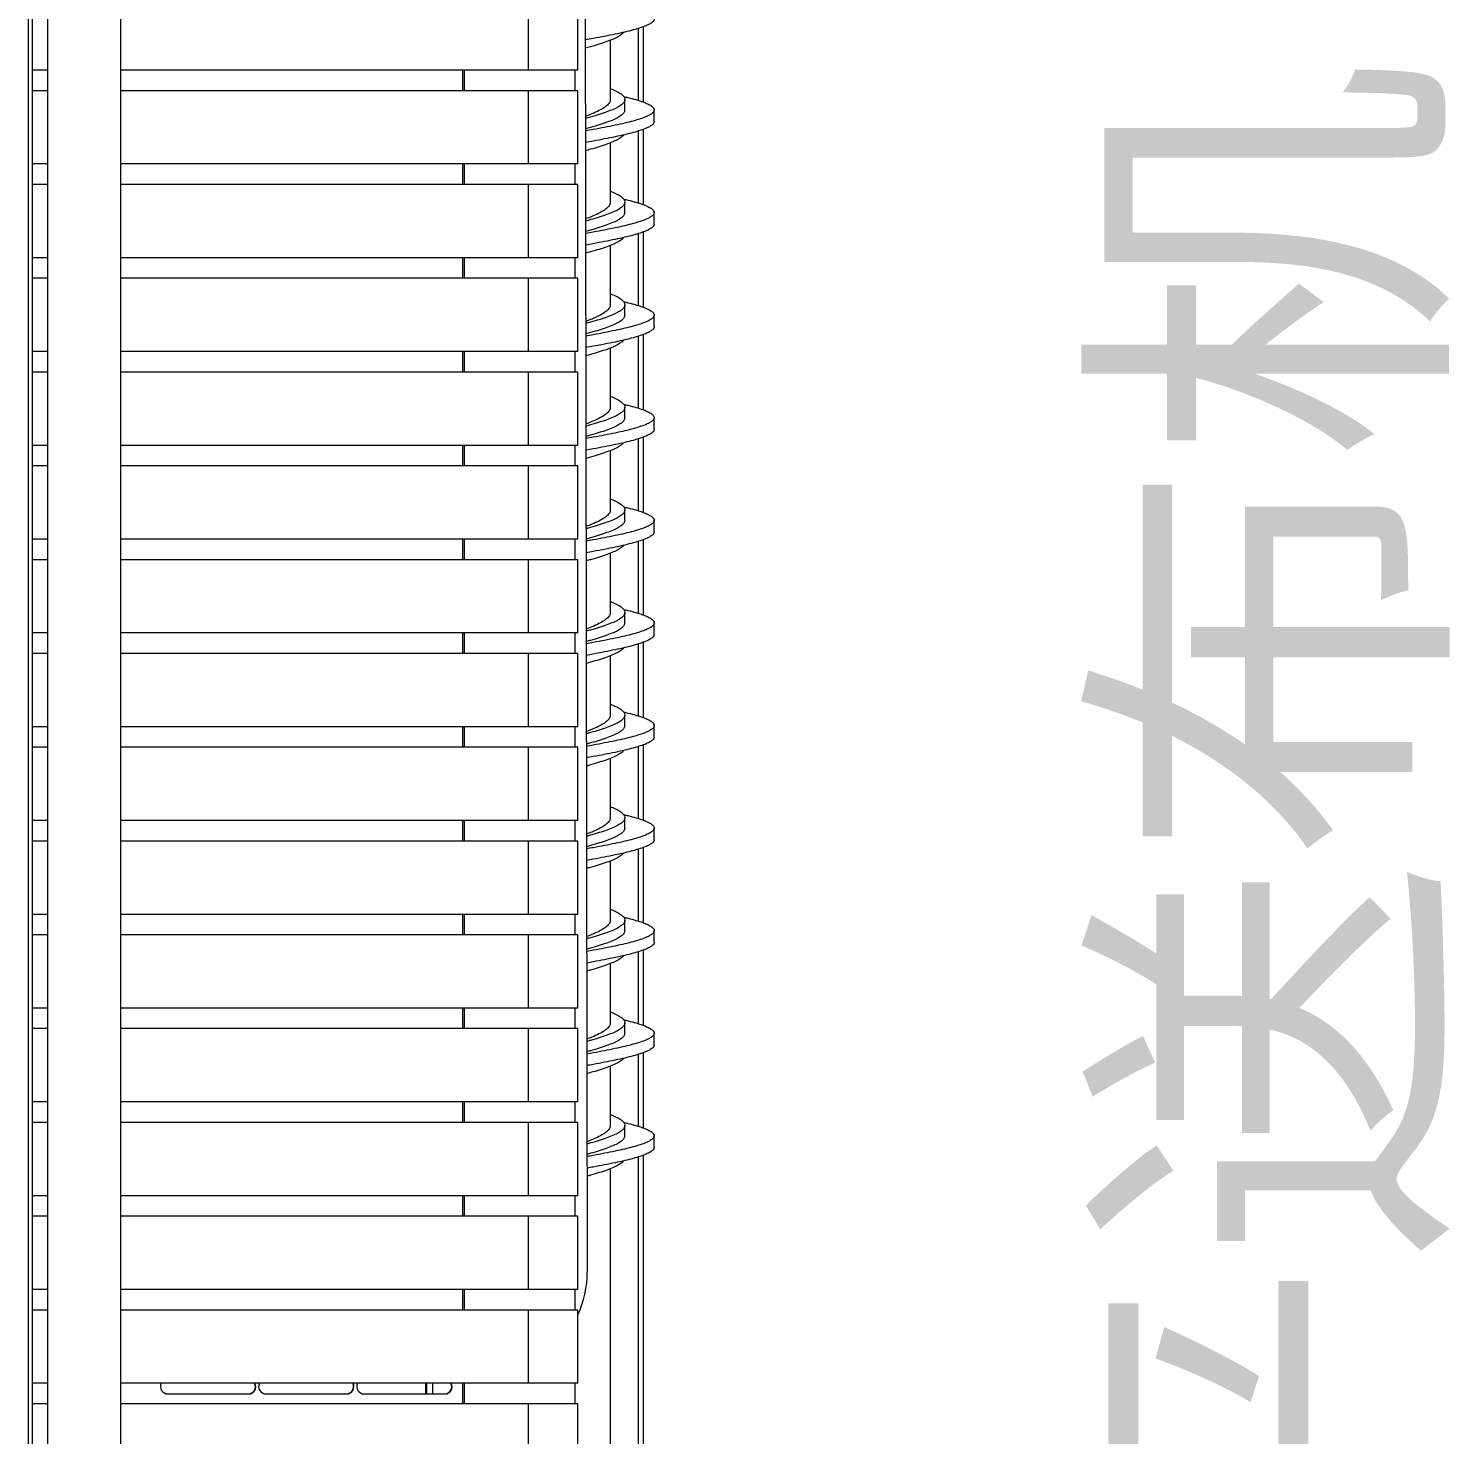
# Model space of a CAD drawing. Header units: millimetres. Extents: x 8553 to 58453, y 11523 to 43612.
# Drawn here: x 49484 to 50260, y 20939 to 21706 of the extents above; entities that cross this region are included whole.
import ezdxf

# ---------------------------------------------------------------- set-up
doc = ezdxf.new("R2010")
doc.units = ezdxf.units.MM
doc.styles.get("Standard").update_dxf_attribs({"font": 'arial.ttf', "height": 150})

msp = doc.modelspace()

# ---------------------------------------------------------------- linework, layer by layer
at = {"linetype": 'Continuous', "lineweight": 15}
for p, q in [((49483.751, 19578.926), (49483.751, 22331.96)), ((49485.751, 22331.843), (49485.751, 19579.043)), ((49786.649, 22285.234), (49788.788, 21027.536)), ((49534.187, 19643.123), (49534.187, 22272.723)), ((49494.187, 22110.643), (49494.187, 19800.243)), ((49756.536, 21723.677), (49756.536, 21683.677)), ((49783.641, 21683.677), (49783.641, 21723.677)), ((49816.549, 21706.442), (49816.549, 21667.194)), ((49819.349, 21707.397), (49819.349, 21666.26)), ((49801.351, 21667.221), (49801.351, 21700.014)), ((49494.187, 21683.677), (49485.751, 21683.677)), ((49756.536, 21683.677), (49534.187, 21683.677)), ((49720.574, 21683.677), (49720.574, 21672.477)), ((49721.83, 21672.477), (49721.83, 21683.677)), ((49783.641, 21683.677), (49756.536, 21683.677)), ((49782.151, 21672.477), (49782.151, 21683.677)), ((49494.187, 21672.477), (49485.751, 21672.477)), ((49756.536, 21672.477), (49534.187, 21672.477)), ((49756.536, 21672.477), (49756.536, 21632.477)), ((49783.641, 21672.477), (49756.536, 21672.477)), ((49783.641, 21632.477), (49783.641, 21672.477)), ((49809.29, 21661.975), (49809.29, 21667.621)), ((49825.29, 21655.667), (49825.29, 21661.975)), ((49816.549, 21650.442), (49816.549, 21611.194)), ((49819.349, 21651.397), (49819.349, 21610.26)), ((49801.351, 21611.221), (49801.351, 21644.014)), ((49494.187, 21632.477), (49485.751, 21632.477)), ((49756.536, 21632.477), (49534.187, 21632.477)), ((49720.574, 21632.477), (49720.574, 21621.277)), ((49721.83, 21621.277), (49721.83, 21632.477)), ((49783.641, 21632.477), (49756.536, 21632.477)), ((49782.151, 21621.277), (49782.151, 21632.477)), ((49494.187, 21621.277), (49485.751, 21621.277)), ((49756.536, 21621.277), (49534.187, 21621.277)), ((49756.536, 21621.277), (49756.536, 21581.277)), ((49783.641, 21621.277), (49756.536, 21621.277)), ((49783.641, 21581.277), (49783.641, 21621.277)), ((49809.29, 21605.975), (49809.29, 21611.621)), ((49825.29, 21599.667), (49825.29, 21605.975)), ((49816.549, 21594.442), (49816.549, 21555.194)), ((49819.349, 21595.397), (49819.349, 21554.26)), ((49801.351, 21555.221), (49801.351, 21588.014)), ((49494.187, 21581.277), (49485.751, 21581.277)), ((49756.536, 21581.277), (49534.187, 21581.277)), ((49720.574, 21581.277), (49720.574, 21570.077)), ((49721.83, 21570.077), (49721.83, 21581.277)), ((49783.641, 21581.277), (49756.536, 21581.277)), ((49782.151, 21570.077), (49782.151, 21581.277)), ((49494.187, 21570.077), (49485.751, 21570.077)), ((49756.536, 21570.077), (49534.187, 21570.077)), ((49756.536, 21570.077), (49756.536, 21530.077)), ((49783.641, 21570.077), (49756.536, 21570.077)), ((49783.641, 21530.077), (49783.641, 21570.077)), ((49809.29, 21549.975), (49809.29, 21555.621)), ((49825.29, 21543.667), (49825.29, 21549.975)), ((49801.351, 21499.221), (49801.351, 21532.014)), ((49816.549, 21538.442), (49816.549, 21499.194)), ((49819.349, 21539.397), (49819.349, 21498.26)), ((49494.187, 21530.077), (49485.751, 21530.077)), ((49756.536, 21530.077), (49534.187, 21530.077)), ((49720.574, 21530.077), (49720.574, 21518.877)), ((49721.83, 21518.877), (49721.83, 21530.077)), ((49783.641, 21530.077), (49756.536, 21530.077)), ((49782.151, 21518.877), (49782.151, 21530.077)), ((49494.187, 21518.877), (49485.751, 21518.877)), ((49756.536, 21518.877), (49534.187, 21518.877)), ((49756.536, 21518.877), (49756.536, 21478.877)), ((49783.641, 21518.877), (49756.536, 21518.877)), ((49783.641, 21478.877), (49783.641, 21518.877)), ((49809.29, 21493.975), (49809.29, 21499.621)), ((49825.29, 21487.667), (49825.29, 21493.975)), ((49494.187, 21478.877), (49485.751, 21478.877)), ((49756.536, 21478.877), (49534.187, 21478.877)), ((49720.574, 21478.877), (49720.574, 21467.677)), ((49721.83, 21467.677), (49721.83, 21478.877)), ((49783.641, 21478.877), (49756.536, 21478.877)), ((49782.151, 21467.677), (49782.151, 21478.877)), ((49816.549, 21482.442), (49816.549, 21443.194)), ((49819.349, 21483.397), (49819.349, 21442.26)), ((49801.351, 21443.221), (49801.351, 21476.014)), ((49494.187, 21467.677), (49485.751, 21467.677)), ((49756.536, 21467.677), (49534.187, 21467.677)), ((49756.536, 21467.677), (49756.536, 21427.677)), ((49783.641, 21467.677), (49756.536, 21467.677)), ((49783.641, 21427.677), (49783.641, 21467.677)), ((49809.29, 21437.975), (49809.29, 21443.621)), ((49825.29, 21431.667), (49825.29, 21437.975)), ((49494.187, 21427.677), (49485.751, 21427.677)), ((49756.536, 21427.677), (49534.187, 21427.677)), ((49720.574, 21427.677), (49720.574, 21416.477)), ((49721.83, 21416.477), (49721.83, 21427.677)), ((49783.641, 21427.677), (49756.536, 21427.677)), ((49782.151, 21416.477), (49782.151, 21427.677)), ((49816.549, 21426.442), (49816.549, 21387.194)), ((49819.349, 21427.397), (49819.349, 21386.26)), ((49494.187, 21416.477), (49485.751, 21416.477)), ((49756.536, 21416.477), (49534.187, 21416.477)), ((49756.536, 21416.477), (49756.536, 21376.477)), ((49783.641, 21416.477), (49756.536, 21416.477)), ((49783.641, 21376.477), (49783.641, 21416.477)), ((49801.351, 21387.221), (49801.351, 21420.014)), ((49809.29, 21381.975), (49809.29, 21387.621)), ((49825.29, 21375.667), (49825.29, 21381.975)), ((49494.187, 21376.477), (49485.751, 21376.477)), ((49756.536, 21376.477), (49534.187, 21376.477)), ((49720.574, 21376.477), (49720.574, 21365.277)), ((49721.83, 21365.277), (49721.83, 21376.477)), ((49783.641, 21376.477), (49756.536, 21376.477)), ((49782.151, 21365.277), (49782.151, 21376.477)), ((49816.549, 21370.442), (49816.549, 21331.194)), ((49819.349, 21371.397), (49819.349, 21330.26)), ((49494.187, 21365.277), (49485.751, 21365.277)), ((49756.536, 21365.277), (49534.187, 21365.277)), ((49756.536, 21365.277), (49756.536, 21325.277)), ((49783.641, 21365.277), (49756.536, 21365.277)), ((49783.641, 21325.277), (49783.641, 21365.277)), ((49801.351, 21331.221), (49801.351, 21364.014)), ((49809.29, 21325.975), (49809.29, 21331.621)), ((49494.187, 21325.277), (49485.751, 21325.277)), ((49756.536, 21325.277), (49534.187, 21325.277)), ((49720.574, 21325.277), (49720.574, 21314.077)), ((49721.83, 21314.077), (49721.83, 21325.277)), ((49783.641, 21325.277), (49756.536, 21325.277)), ((49782.151, 21314.077), (49782.151, 21325.277)), ((49825.29, 21319.667), (49825.29, 21325.975)), ((49819.349, 21315.397), (49819.349, 21274.26)), ((49494.187, 21314.077), (49485.751, 21314.077)), ((49756.536, 21314.077), (49534.187, 21314.077)), ((49756.536, 21314.077), (49756.536, 21274.077)), ((49783.641, 21314.077), (49756.536, 21314.077)), ((49783.641, 21274.077), (49783.641, 21314.077)), ((49801.351, 21275.221), (49801.351, 21308.014)), ((49816.549, 21314.442), (49816.549, 21275.194)), ((49494.187, 21274.077), (49485.751, 21274.077)), ((49756.536, 21274.077), (49534.187, 21274.077)), ((49720.574, 21274.077), (49720.574, 21262.877)), ((49721.83, 21262.877), (49721.83, 21274.077)), ((49783.641, 21274.077), (49756.536, 21274.077)), ((49782.151, 21262.877), (49782.151, 21274.077)), ((49809.29, 21269.975), (49809.29, 21275.621)), ((49825.29, 21263.667), (49825.29, 21269.975)), ((49494.187, 21262.877), (49485.751, 21262.877)), ((49756.536, 21262.877), (49534.187, 21262.877)), ((49756.536, 21262.877), (49756.536, 21222.877)), ((49783.641, 21262.877), (49756.536, 21262.877)), ((49783.641, 21222.877), (49783.641, 21262.877)), ((49816.549, 21258.442), (49816.549, 21219.194)), ((49819.349, 21259.397), (49819.349, 21218.26)), ((49801.351, 21219.221), (49801.351, 21252.014)), ((49494.187, 21222.877), (49485.751, 21222.877)), ((49756.536, 21222.877), (49534.187, 21222.877)), ((49720.574, 21222.877), (49720.574, 21211.677)), ((49721.83, 21211.677), (49721.83, 21222.877)), ((49783.641, 21222.877), (49756.536, 21222.877)), ((49782.151, 21211.677), (49782.151, 21222.877)), ((49809.29, 21213.975), (49809.29, 21219.621)), ((49825.29, 21207.667), (49825.29, 21213.975)), ((49494.187, 21211.677), (49485.751, 21211.677)), ((49756.536, 21211.677), (49534.187, 21211.677)), ((49756.536, 21211.677), (49756.536, 21171.677)), ((49783.641, 21211.677), (49756.536, 21211.677)), ((49783.641, 21171.677), (49783.641, 21211.677)), ((49816.549, 21202.442), (49816.549, 21163.194)), ((49819.349, 21203.397), (49819.349, 21162.26)), ((49801.351, 21163.221), (49801.351, 21196.014)), ((49494.187, 21171.677), (49485.751, 21171.677)), ((49756.536, 21171.677), (49534.187, 21171.677)), ((49720.574, 21171.677), (49720.574, 21160.477)), ((49721.83, 21160.477), (49721.83, 21171.677)), ((49783.641, 21171.677), (49756.536, 21171.677)), ((49782.151, 21160.477), (49782.151, 21171.677)), ((49494.187, 21160.477), (49485.751, 21160.477)), ((49756.536, 21160.477), (49534.187, 21160.477)), ((49756.536, 21160.477), (49756.536, 21120.477)), ((49783.641, 21160.477), (49756.536, 21160.477)), ((49783.641, 21120.477), (49783.641, 21160.477)), ((49809.29, 21157.975), (49809.29, 21163.621)), ((49825.29, 21151.667), (49825.29, 21157.975)), ((49816.549, 21146.442), (49816.549, 21107.194)), ((49819.349, 21147.397), (49819.349, 21106.26)), ((49801.351, 21107.221), (49801.351, 21140.014)), ((49494.187, 21120.477), (49485.751, 21120.477)), ((49756.536, 21120.477), (49534.187, 21120.477)), ((49720.574, 21120.477), (49720.574, 21109.277)), ((49721.83, 21109.277), (49721.83, 21120.477)), ((49783.641, 21120.477), (49756.536, 21120.477)), ((49782.151, 21109.277), (49782.151, 21120.477)), ((49494.187, 21109.277), (49485.751, 21109.277)), ((49756.536, 21109.277), (49534.187, 21109.277)), ((49756.536, 21109.277), (49756.536, 21069.277)), ((49783.641, 21109.277), (49756.536, 21109.277)), ((49783.641, 21069.277), (49783.641, 21109.277)), ((49809.29, 21101.975), (49809.29, 21107.621)), ((49825.29, 21095.667), (49825.29, 21101.975)), ((49816.549, 21090.442), (49816.549, 20795.949)), ((49819.349, 21091.397), (49819.349, 20795)), ((49801.351, 20802.387), (49801.351, 21084.014)), ((49494.187, 21069.277), (49485.751, 21069.277)), ((49756.536, 21069.277), (49534.187, 21069.277)), ((49720.574, 21069.277), (49720.574, 21058.077)), ((49721.83, 21058.077), (49721.83, 21069.277)), ((49783.641, 21069.277), (49756.536, 21069.277)), ((49782.151, 21058.077), (49782.151, 21069.277)), ((49494.187, 21058.077), (49485.751, 21058.077)), ((49756.536, 21058.077), (49534.187, 21058.077)), ((49756.536, 21058.077), (49756.536, 21018.077)), ((49783.641, 21058.077), (49756.536, 21058.077)), ((49783.641, 21018.077), (49783.641, 21058.077)), ((49494.187, 21018.077), (49485.751, 21018.077)), ((49756.536, 21018.077), (49534.187, 21018.077)), ((49720.574, 21018.077), (49720.574, 21006.877)), ((49721.83, 21006.877), (49721.83, 21018.077)), ((49783.641, 21018.077), (49756.536, 21018.077)), ((49782.151, 21006.877), (49782.151, 21018.077)), ((49494.187, 21006.877), (49485.751, 21006.877)), ((49756.536, 21006.877), (49534.187, 21006.877)), ((49756.536, 21006.877), (49756.536, 20966.877)), ((49783.641, 21006.877), (49756.536, 21006.877)), ((49783.641, 20966.877), (49783.641, 21006.877)), ((49494.187, 20966.877), (49485.751, 20966.877)), ((49756.536, 20966.877), (49534.187, 20966.877)), ((49700.551, 20966.877), (49700.551, 20961.073)), ((49700.951, 20966.877), (49700.951, 20961.073)), ((49704.237, 20966.877), (49704.237, 20961.073)), ((49720.574, 20966.877), (49720.574, 20955.677)), ((49721.83, 20955.677), (49721.83, 20966.877)), ((49783.641, 20966.877), (49756.536, 20966.877)), ((49782.151, 20955.677), (49782.151, 20966.877)), ((49559.774, 20961.073), (49603.894, 20961.073)), ((49613.348, 20961.073), (49657.467, 20961.073)), ((49666.921, 20961.073), (49711.041, 20961.073)), ((49494.187, 20955.677), (49485.751, 20955.677)), ((49756.536, 20955.677), (49534.187, 20955.677)), ((49756.536, 20955.677), (49756.536, 20915.677)), ((49783.641, 20955.677), (49756.536, 20955.677)), ((49783.641, 20915.677), (49783.641, 20955.677))]:
    msp.add_line(p, q, dxfattribs=at)
for centre, radius, start, end in [((49734.186, 21027.434), 54.602, 334.923031, 0.106761), ((49559.828, 20965.072), 4, 153.179428, 269.236247), ((49603.632, 20965.072), 4, 270.763753, 26.820572), ((49603.84, 20965.072), 4, 270.763753, 26.820572), ((49613.401, 20965.072), 4, 153.179428, 269.236247), ((49657.206, 20965.072), 4, 270.763753, 26.820572), ((49657.414, 20965.072), 4, 270.763753, 26.820572), ((49666.975, 20965.072), 4, 153.179428, 269.236247), ((49710.779, 20965.072), 4, 270.763753, 26.820572), ((49710.987, 20965.072), 4, 270.763753, 26.820572)]:
    msp.add_arc(centre, radius, start, end, dxfattribs=at)
for points, knots in [([(49825.223, 21711.668), (49825.244, 21711.595), (49825.379, 21711.134), (49824.763, 21710.281), (49823.335, 21709.116), (49820.972, 21707.95), (49817.816, 21706.781), (49813.893, 21705.617), (49809.277, 21704.449), (49804.049, 21703.281), (49798.286, 21702.117), (49792.788, 21701.072), (49789.126, 21700.419), (49787.644, 21700.155)], [0, 0, 0, 0, 0.0189615, 0.120356, 0.2216698, 0.3229837, 0.4243782, 0.5256699, 0.6270278, 0.7283856, 0.8296774, 0.9310719, 1, 1, 1, 1]), ([(49808.521, 21704.303), (49808.318, 21704.025), (49807.773, 21703.281), (49805.929, 21702.071), (49803.136, 21700.67), (49799.576, 21699.269), (49795.364, 21697.87), (49791.351, 21696.674), (49788.633, 21695.943), (49787.652, 21695.679)], [0, 0, 0, 0, 0.09659806, 0.25889713, 0.4212789, 0.58366068, 0.74595975, 0.90825882, 1, 1, 1, 1]), ([(49801.351, 21673.644), (49801.509, 21673.586), (49802.94, 21673.061), (49804.991, 21672.069), (49807.356, 21670.67), (49808.818, 21669.271), (49809.425, 21667.87), (49809.138, 21666.469), (49807.972, 21665.07), (49805.953, 21663.671), (49803.13, 21662.27), (49799.578, 21660.869), (49795.363, 21659.47), (49791.371, 21658.28), (49788.676, 21657.555), (49787.717, 21657.297)], [0, 0, 0, 0, 0.0106656, 0.0963279, 0.1819466, 0.2675653, 0.3532276, 0.4388899, 0.5245086, 0.6101272, 0.6957896, 0.7814519, 0.8670705, 0.9526892, 1, 1, 1, 1]), ([(49801.217, 21667.619), (49801.246, 21667.353), (49801.34, 21666.503), (49800.347, 21665.07), (49798.328, 21663.32), (49795.271, 21661.571), (49791.722, 21659.944), (49788.942, 21658.9), (49787.715, 21658.44)], [0, 0, 0, 0, 0.0871049, 0.2777164, 0.4683278, 0.6589406, 0.8495559, 1, 1, 1, 1]), ([(49808.649, 21669.296), (49809.432, 21669.117), (49811.909, 21668.548), (49815.411, 21667.592), (49819.084, 21666.423), (49821.942, 21665.258), (49823.977, 21664.091), (49825.143, 21662.923), (49825.423, 21661.759), (49824.813, 21660.59), (49823.322, 21659.424), (49820.976, 21658.259), (49817.815, 21657.089), (49813.893, 21655.925), (49809.277, 21654.758), (49804.049, 21653.59), (49798.285, 21652.426), (49792.815, 21651.386), (49789.182, 21650.738), (49787.729, 21650.479)], [0, 0, 0, 0, 0.0286457, 0.0906284, 0.1526606, 0.2146298, 0.2766395, 0.3386492, 0.4006185, 0.4626506, 0.5246333, 0.5866161, 0.6486482, 0.7106175, 0.7726272, 0.8346369, 0.8966061, 0.9586382, 1, 1, 1, 1]), ([(49809.226, 21661.978), (49809.195, 21661.593), (49809.125, 21660.741), (49807.956, 21659.424), (49805.957, 21658.025), (49803.128, 21656.624), (49799.578, 21655.223), (49795.363, 21653.824), (49791.374, 21652.635), (49788.683, 21651.911), (49787.727, 21651.654)], [0, 0, 0, 0, 0.111835, 0.2473969, 0.3829588, 0.5185898, 0.6542208, 0.7897827, 0.9253446, 1, 1, 1, 1]), ([(49825.223, 21655.668), (49825.244, 21655.595), (49825.379, 21655.134), (49824.763, 21654.281), (49823.335, 21653.116), (49820.972, 21651.95), (49817.816, 21650.781), (49813.893, 21649.617), (49809.277, 21648.449), (49804.049, 21647.281), (49798.285, 21646.117), (49792.819, 21645.078), (49789.189, 21644.431), (49787.739, 21644.172)], [0, 0, 0, 0, 0.0189898, 0.1205354, 0.2220002, 0.3234649, 0.4250105, 0.5264533, 0.6279621, 0.729471, 0.8309137, 0.9324593, 1, 1, 1, 1]), ([(49808.521, 21648.303), (49808.318, 21648.025), (49807.773, 21647.281), (49805.929, 21646.071), (49803.136, 21644.67), (49799.576, 21643.269), (49795.364, 21641.87), (49791.381, 21640.683), (49788.696, 21639.961), (49787.747, 21639.705)], [0, 0, 0, 0, 0.0968889, 0.2596768, 0.4225475, 0.5854183, 0.7482061, 0.9109939, 1, 1, 1, 1]), ([(49801.351, 21617.644), (49801.509, 21617.586), (49802.94, 21617.061), (49804.991, 21616.069), (49807.356, 21614.67), (49808.818, 21613.271), (49809.425, 21611.87), (49809.138, 21610.469), (49807.972, 21609.07), (49805.953, 21607.671), (49803.13, 21606.27), (49799.578, 21604.869), (49795.363, 21603.47), (49791.401, 21602.289), (49788.739, 21601.572), (49787.812, 21601.323)], [0, 0, 0, 0, 0.0106825, 0.0964807, 0.1822352, 0.2679897, 0.3537879, 0.4395861, 0.5253406, 0.6110951, 0.6968933, 0.7826915, 0.868446, 0.9542005, 1, 1, 1, 1]), ([(49801.217, 21611.619), (49801.246, 21611.353), (49801.34, 21610.503), (49800.347, 21609.07), (49798.328, 21607.32), (49795.271, 21605.571), (49791.751, 21603.956), (49789.004, 21602.925), (49787.81, 21602.476)], [0, 0, 0, 0, 0.0874546, 0.2788312, 0.4702078, 0.6615857, 0.8529662, 1, 1, 1, 1]), ([(49808.649, 21613.296), (49809.432, 21613.117), (49811.909, 21612.548), (49815.411, 21611.592), (49819.084, 21610.423), (49821.942, 21609.258), (49823.977, 21608.091), (49825.143, 21606.923), (49825.423, 21605.759), (49824.813, 21604.59), (49823.322, 21603.424), (49820.976, 21602.259), (49817.815, 21601.089), (49813.893, 21599.925), (49809.277, 21598.758), (49804.05, 21597.59), (49798.285, 21596.426), (49792.846, 21595.392), (49789.245, 21594.749), (49787.824, 21594.496)], [0, 0, 0, 0, 0.0286718, 0.090711, 0.1527997, 0.2148254, 0.2768916, 0.3389577, 0.4009835, 0.4630721, 0.5251113, 0.5871506, 0.6492392, 0.7112649, 0.7733311, 0.8353973, 0.897423, 0.9595117, 1, 1, 1, 1]), ([(49809.226, 21605.978), (49809.195, 21605.593), (49809.125, 21604.741), (49807.956, 21603.424), (49805.957, 21602.025), (49803.128, 21600.624), (49799.578, 21599.223), (49795.363, 21597.824), (49791.404, 21596.644), (49788.746, 21595.928), (49787.822, 21595.68)], [0, 0, 0, 0, 0.1121161, 0.2480189, 0.3839216, 0.5198935, 0.6558655, 0.7917682, 0.927671, 1, 1, 1, 1]), ([(49825.223, 21599.668), (49825.244, 21599.595), (49825.379, 21599.134), (49824.763, 21598.281), (49823.335, 21597.116), (49820.972, 21595.95), (49817.816, 21594.781), (49813.893, 21593.617), (49809.277, 21592.449), (49804.049, 21591.281), (49798.285, 21590.117), (49792.85, 21589.084), (49789.252, 21588.442), (49787.835, 21588.189)], [0, 0, 0, 0, 0.0190181, 0.1207153, 0.2223315, 0.3239477, 0.4256448, 0.5272389, 0.6288993, 0.7305596, 0.8321537, 0.9338509, 1, 1, 1, 1]), ([(49808.521, 21592.303), (49808.318, 21592.025), (49807.773, 21591.281), (49805.929, 21590.071), (49803.136, 21588.67), (49799.576, 21587.269), (49795.363, 21585.87), (49791.411, 21584.691), (49788.759, 21583.978), (49787.842, 21583.731)], [0, 0, 0, 0, 0.09718159, 0.26046108, 0.42382379, 0.58718649, 0.75046598, 0.91374547, 1, 1, 1, 1]), ([(49801.217, 21555.619), (49801.246, 21555.353), (49801.34, 21554.503), (49800.347, 21553.07), (49798.329, 21551.32), (49795.27, 21549.571), (49791.779, 21547.968), (49789.066, 21546.949), (49787.906, 21546.513)], [0, 0, 0, 0, 0.0878071, 0.279955, 0.4721029, 0.6642521, 0.8564039, 1, 1, 1, 1]), ([(49801.351, 21561.644), (49801.509, 21561.586), (49802.94, 21561.061), (49804.991, 21560.069), (49807.356, 21558.67), (49808.818, 21557.271), (49809.425, 21555.87), (49809.138, 21554.469), (49807.972, 21553.07), (49805.953, 21551.671), (49803.13, 21550.27), (49799.578, 21548.869), (49795.362, 21547.47), (49791.431, 21546.297), (49788.802, 21545.59), (49787.908, 21545.349)], [0, 0, 0, 0, 0.0106995, 0.096634, 0.1825248, 0.2684155, 0.35435, 0.4402846, 0.5261753, 0.6120661, 0.6980006, 0.7839351, 0.8698258, 0.9557166, 1, 1, 1, 1]), ([(49808.649, 21557.296), (49809.432, 21557.117), (49811.909, 21556.548), (49815.411, 21555.592), (49819.084, 21554.423), (49821.942, 21553.258), (49823.977, 21552.091), (49825.143, 21550.923), (49825.423, 21549.759), (49824.813, 21548.59), (49823.322, 21547.424), (49820.976, 21546.259), (49817.815, 21545.089), (49813.893, 21543.925), (49809.277, 21542.758), (49804.05, 21541.59), (49798.285, 21540.426), (49792.877, 21539.397), (49789.308, 21538.761), (49787.919, 21538.513)], [0, 0, 0, 0, 0.0286979, 0.0907937, 0.152939, 0.2150213, 0.2771441, 0.3392669, 0.4013492, 0.4634944, 0.5255902, 0.587686, 0.6498313, 0.7119136, 0.7740364, 0.8361591, 0.8982414, 0.9603867, 1, 1, 1, 1]), ([(49809.226, 21549.978), (49809.195, 21549.593), (49809.125, 21548.741), (49807.956, 21547.424), (49805.957, 21546.025), (49803.128, 21544.624), (49799.578, 21543.223), (49795.362, 21541.824), (49791.434, 21540.652), (49788.808, 21539.946), (49787.917, 21539.706)], [0, 0, 0, 0, 0.1123987, 0.2486439, 0.3848892, 0.5212039, 0.6575185, 0.7937638, 0.930009, 1, 1, 1, 1]), ([(49825.223, 21543.668), (49825.244, 21543.595), (49825.379, 21543.134), (49824.763, 21542.281), (49823.335, 21541.116), (49820.972, 21539.95), (49817.816, 21538.781), (49813.893, 21537.617), (49809.277, 21536.449), (49804.05, 21535.281), (49798.285, 21534.117), (49792.88, 21533.089), (49789.315, 21532.454), (49787.93, 21532.206)], [0, 0, 0, 0, 0.0190465, 0.1208957, 0.2226637, 0.3244318, 0.426281, 0.5280269, 0.6298392, 0.7316515, 0.8333974, 0.9352466, 1, 1, 1, 1]), ([(49808.521, 21536.303), (49808.318, 21536.025), (49807.773, 21535.281), (49805.929, 21534.071), (49803.136, 21532.67), (49799.576, 21531.269), (49795.363, 21529.87), (49791.441, 21528.7), (49788.822, 21527.995), (49787.937, 21527.757)], [0, 0, 0, 0, 0.097476, 0.2612502, 0.4251078, 0.5889654, 0.7527396, 0.9165137, 1, 1, 1, 1]), ([(49801.351, 21505.644), (49801.509, 21505.586), (49802.94, 21505.061), (49804.991, 21504.069), (49807.356, 21502.67), (49808.818, 21501.271), (49809.425, 21499.87), (49809.138, 21498.469), (49807.972, 21497.07), (49805.953, 21495.671), (49803.129, 21494.27), (49799.578, 21492.869), (49795.362, 21491.47), (49791.462, 21490.306), (49788.865, 21489.607), (49788.003, 21489.375)], [0, 0, 0, 0, 0.01071653, 0.0967878, 0.18281523, 0.26884267, 0.35491394, 0.44098521, 0.52701265, 0.61304008, 0.69911135, 0.78518262, 0.87121006, 0.95723749, 1, 1, 1, 1]), ([(49808.649, 21501.296), (49809.432, 21501.117), (49811.909, 21500.548), (49815.411, 21499.592), (49819.084, 21498.423), (49821.942, 21497.258), (49823.977, 21496.091), (49825.143, 21494.923), (49825.423, 21493.759), (49824.813, 21492.59), (49823.322, 21491.424), (49820.976, 21490.259), (49817.815, 21489.089), (49813.893, 21487.925), (49809.277, 21486.758), (49804.05, 21485.59), (49798.285, 21484.426), (49792.908, 21483.403), (49789.371, 21482.772), (49788.014, 21482.53)], [0, 0, 0, 0, 0.0287241, 0.0908766, 0.1530786, 0.2152176, 0.277397, 0.3395765, 0.4017155, 0.4639175, 0.52607, 0.5882224, 0.6504244, 0.7125634, 0.7747429, 0.8369224, 0.8990613, 0.9612633, 1, 1, 1, 1]), ([(49801.217, 21499.619), (49801.246, 21499.353), (49801.34, 21498.503), (49800.347, 21497.07), (49798.329, 21495.32), (49795.27, 21493.571), (49791.808, 21491.98), (49789.128, 21490.973), (49788.001, 21490.55)], [0, 0, 0, 0, 0.0881624, 0.2810879, 0.4740134, 0.6669401, 0.8598695, 1, 1, 1, 1]), ([(49809.226, 21493.978), (49809.195, 21493.593), (49809.125, 21492.741), (49807.956, 21491.424), (49805.957, 21490.025), (49803.128, 21488.624), (49799.578, 21487.223), (49795.362, 21485.824), (49791.465, 21484.661), (49788.871, 21483.963), (49788.012, 21483.732)], [0, 0, 0, 0, 0.1126827, 0.2492722, 0.3858617, 0.5225208, 0.6591799, 0.7957694, 0.9323588, 1, 1, 1, 1]), ([(49825.223, 21487.668), (49825.244, 21487.595), (49825.379, 21487.134), (49824.763, 21486.281), (49823.335, 21485.116), (49820.972, 21483.95), (49817.816, 21482.781), (49813.893, 21481.617), (49809.277, 21480.449), (49804.05, 21479.281), (49798.285, 21478.117), (49792.911, 21477.095), (49789.379, 21476.465), (49788.025, 21476.224)], [0, 0, 0, 0, 0.01907504, 0.12107663, 0.22299703, 0.32491744, 0.42691903, 0.52881726, 0.63078195, 0.73274665, 0.83464488, 0.93664647, 1, 1, 1, 1]), ([(49808.521, 21480.303), (49808.318, 21480.025), (49807.773, 21479.281), (49805.929, 21478.071), (49803.136, 21476.67), (49799.576, 21475.269), (49795.362, 21473.87), (49791.471, 21472.708), (49788.885, 21472.012), (49788.033, 21471.783)], [0, 0, 0, 0, 0.0977722, 0.2620441, 0.4263996, 0.5907551, 0.755027, 0.9192988, 1, 1, 1, 1]), ([(49801.351, 21449.644), (49801.509, 21449.586), (49802.94, 21449.061), (49804.991, 21448.069), (49807.356, 21446.67), (49808.818, 21445.271), (49809.425, 21443.87), (49809.138, 21442.469), (49807.972, 21441.07), (49805.953, 21439.671), (49803.129, 21438.27), (49799.578, 21436.869), (49795.362, 21435.47), (49791.492, 21434.314), (49788.928, 21433.624), (49788.098, 21433.401)], [0, 0, 0, 0, 0.0107336, 0.0969421, 0.1831066, 0.2692712, 0.3554796, 0.4416881, 0.5278527, 0.6140172, 0.7002257, 0.7864341, 0.8725987, 0.9587632, 1, 1, 1, 1]), ([(49801.217, 21443.619), (49801.246, 21443.353), (49801.34, 21442.503), (49800.347, 21441.07), (49798.329, 21439.32), (49795.269, 21437.571), (49791.836, 21435.993), (49789.19, 21434.998), (49788.096, 21434.587)], [0, 0, 0, 0, 0.0885206, 0.28223, 0.4759393, 0.66965, 0.8633633, 1, 1, 1, 1]), ([(49808.649, 21445.296), (49809.432, 21445.117), (49811.909, 21444.548), (49815.411, 21443.592), (49819.084, 21442.423), (49821.942, 21441.258), (49823.977, 21440.091), (49825.143, 21438.923), (49825.423, 21437.759), (49824.813, 21436.59), (49823.322, 21435.424), (49820.976, 21434.259), (49817.815, 21433.089), (49813.893, 21431.925), (49809.277, 21430.758), (49804.05, 21429.59), (49798.285, 21428.426), (49792.938, 21427.409), (49789.435, 21426.784), (49788.11, 21426.547)], [0, 0, 0, 0, 0.0287504, 0.0909596, 0.1532185, 0.2154142, 0.2776505, 0.3398868, 0.4020825, 0.4643413, 0.5265506, 0.5887598, 0.6510187, 0.7132144, 0.7754507, 0.837687, 0.8998827, 0.9621415, 1, 1, 1, 1]), ([(49809.226, 21437.978), (49809.195, 21437.593), (49809.125, 21436.741), (49807.956, 21435.424), (49805.957, 21434.025), (49803.128, 21432.624), (49799.578, 21431.223), (49795.361, 21429.824), (49791.495, 21428.67), (49788.934, 21427.98), (49788.108, 21427.758)], [0, 0, 0, 0, 0.1129681, 0.2499036, 0.3868391, 0.5238444, 0.6608496, 0.7977851, 0.9347206, 1, 1, 1, 1]), ([(49825.223, 21431.668), (49825.244, 21431.595), (49825.379, 21431.134), (49824.763, 21430.281), (49823.335, 21429.116), (49820.972, 21427.95), (49817.816, 21426.781), (49813.893, 21425.617), (49809.277, 21424.449), (49804.05, 21423.281), (49798.285, 21422.117), (49792.942, 21421.101), (49789.442, 21420.476), (49788.12, 21420.241)], [0, 0, 0, 0, 0.01910364, 0.12125813, 0.22333132, 0.32540451, 0.427559, 0.52960999, 0.63172753, 0.73384507, 0.83589606, 0.93805056, 1, 1, 1, 1]), ([(49808.521, 21424.303), (49808.318, 21424.025), (49807.773, 21423.281), (49805.929, 21422.071), (49803.136, 21420.67), (49799.576, 21419.269), (49795.362, 21417.87), (49791.501, 21416.717), (49788.948, 21416.03), (49788.128, 21415.809)], [0, 0, 0, 0, 0.09807023, 0.26284277, 0.42769928, 0.5925558, 0.75732834, 0.92210088, 1, 1, 1, 1]), ([(49801.351, 21393.644), (49801.509, 21393.586), (49802.94, 21393.061), (49804.991, 21392.069), (49807.356, 21390.67), (49808.818, 21389.271), (49809.425, 21387.87), (49809.138, 21386.469), (49807.972, 21385.07), (49805.953, 21383.671), (49803.129, 21382.27), (49799.578, 21380.869), (49795.361, 21379.47), (49791.522, 21378.323), (49788.991, 21377.641), (49788.193, 21377.427)], [0, 0, 0, 0, 0.0107507, 0.0970968, 0.1833989, 0.2697011, 0.3560471, 0.4423932, 0.5286954, 0.6149975, 0.7013436, 0.7876896, 0.8739918, 0.9602939, 1, 1, 1, 1]), ([(49801.217, 21387.619), (49801.246, 21387.353), (49801.34, 21386.503), (49800.347, 21385.07), (49798.329, 21383.32), (49795.269, 21381.571), (49791.865, 21380.005), (49789.252, 21379.022), (49788.191, 21378.623)], [0, 0, 0, 0, 0.0888817, 0.2833814, 0.477881, 0.672382, 0.8668856, 1, 1, 1, 1]), ([(49808.649, 21389.296), (49809.432, 21389.117), (49811.909, 21388.548), (49815.411, 21387.592), (49819.084, 21386.423), (49821.942, 21385.258), (49823.977, 21384.091), (49825.143, 21382.923), (49825.423, 21381.759), (49824.813, 21380.59), (49823.322, 21379.424), (49820.976, 21378.259), (49817.815, 21377.089), (49813.893, 21375.925), (49809.277, 21374.758), (49804.05, 21373.59), (49798.284, 21372.426), (49792.969, 21371.414), (49789.498, 21370.795), (49788.205, 21370.564)], [0, 0, 0, 0, 0.0287767, 0.0910428, 0.1533586, 0.2156112, 0.2779044, 0.3401976, 0.4024502, 0.4647659, 0.5270321, 0.5892982, 0.651614, 0.7138666, 0.7761598, 0.838453, 0.9007056, 0.9630214, 1, 1, 1, 1]), ([(49809.226, 21381.978), (49809.195, 21381.593), (49809.125, 21380.741), (49807.956, 21379.424), (49805.957, 21378.025), (49803.128, 21376.624), (49799.579, 21375.223), (49795.361, 21373.824), (49791.525, 21372.678), (49788.997, 21371.997), (49788.203, 21371.784)], [0, 0, 0, 0, 0.113255, 0.2505383, 0.3878215, 0.5251747, 0.6625279, 0.7998111, 0.9370944, 1, 1, 1, 1]), ([(49825.223, 21375.668), (49825.244, 21375.595), (49825.379, 21375.134), (49824.763, 21374.281), (49823.335, 21373.116), (49820.972, 21371.95), (49817.816, 21370.781), (49813.893, 21369.617), (49809.277, 21368.449), (49804.05, 21367.281), (49798.284, 21366.117), (49792.973, 21365.107), (49789.505, 21364.488), (49788.216, 21364.258)], [0, 0, 0, 0, 0.0191323, 0.1214402, 0.2236666, 0.325893, 0.4282009, 0.5304051, 0.6326759, 0.7349468, 0.837151, 0.9394589, 1, 1, 1, 1]), ([(49808.521, 21368.303), (49808.318, 21368.025), (49807.773, 21367.281), (49805.929, 21366.071), (49803.136, 21364.67), (49799.577, 21363.269), (49795.361, 21361.87), (49791.531, 21360.726), (49789.01, 21360.047), (49788.223, 21359.835)], [0, 0, 0, 0, 0.0983701, 0.2636464, 0.4290069, 0.5943675, 0.7596438, 0.9249201, 1, 1, 1, 1]), ([(49801.217, 21331.619), (49801.246, 21331.353), (49801.34, 21330.503), (49800.347, 21329.07), (49798.329, 21327.32), (49795.268, 21325.571), (49791.893, 21324.017), (49789.315, 21323.047), (49788.286, 21322.66)], [0, 0, 0, 0, 0.0892458, 0.2845422, 0.4798386, 0.6751363, 0.8704367, 1, 1, 1, 1]), ([(49801.351, 21337.644), (49801.509, 21337.586), (49802.94, 21337.061), (49804.991, 21336.069), (49807.356, 21334.67), (49808.818, 21333.271), (49809.425, 21331.87), (49809.138, 21330.469), (49807.972, 21329.07), (49805.953, 21327.671), (49803.129, 21326.27), (49799.578, 21324.869), (49795.361, 21323.47), (49791.552, 21322.332), (49789.054, 21321.659), (49788.288, 21321.453)], [0, 0, 0, 0, 0.0107679, 0.0972521, 0.1836922, 0.2701323, 0.3566165, 0.4431006, 0.5295407, 0.6159809, 0.702465, 0.7889492, 0.8753893, 0.9618294, 1, 1, 1, 1]), ([(49808.649, 21333.296), (49809.432, 21333.117), (49811.909, 21332.548), (49815.411, 21331.592), (49819.084, 21330.423), (49821.942, 21329.258), (49823.977, 21328.091), (49825.143, 21326.923), (49825.423, 21325.759), (49824.813, 21324.59), (49823.322, 21323.424), (49820.976, 21322.259), (49817.815, 21321.089), (49813.893, 21319.925), (49809.277, 21318.758), (49804.05, 21317.59), (49798.284, 21316.426), (49793, 21315.42), (49789.561, 21314.806), (49788.3, 21314.581)], [0, 0, 0, 0, 0.028803, 0.09112614, 0.15349893, 0.21580851, 0.27815874, 0.34050896, 0.40281854, 0.46519133, 0.52751447, 0.58983761, 0.65221039, 0.71451998, 0.7768702, 0.83922042, 0.90153001, 0.96390279, 1, 1, 1, 1]), ([(49809.226, 21325.978), (49809.195, 21325.593), (49809.125, 21324.741), (49807.956, 21323.424), (49805.957, 21322.025), (49803.128, 21320.624), (49799.579, 21319.223), (49795.361, 21317.824), (49791.555, 21316.687), (49789.06, 21316.015), (49788.298, 21315.809)], [0, 0, 0, 0, 0.1135434, 0.2511761, 0.3888089, 0.5265118, 0.6642147, 0.8018474, 0.9394802, 1, 1, 1, 1]), ([(49825.223, 21319.668), (49825.244, 21319.595), (49825.379, 21319.134), (49824.763, 21318.281), (49823.335, 21317.116), (49820.972, 21315.95), (49817.816, 21314.781), (49813.893, 21313.617), (49809.277, 21312.449), (49804.05, 21311.281), (49798.284, 21310.117), (49793.003, 21309.112), (49789.568, 21308.499), (49788.311, 21308.275)], [0, 0, 0, 0, 0.0191611, 0.1216228, 0.2240029, 0.326383, 0.4288447, 0.5312026, 0.6336272, 0.7360518, 0.8384097, 0.9408714, 1, 1, 1, 1]), ([(49808.521, 21312.303), (49808.318, 21312.025), (49807.773, 21311.281), (49805.929, 21310.071), (49803.136, 21308.67), (49799.577, 21307.269), (49795.361, 21305.87), (49791.561, 21304.734), (49789.073, 21304.064), (49788.318, 21303.861)], [0, 0, 0, 0, 0.0986717, 0.2644549, 0.4303226, 0.5961902, 0.7619734, 0.9277566, 1, 1, 1, 1]), ([(49801.351, 21281.644), (49801.509, 21281.586), (49802.94, 21281.061), (49804.991, 21280.069), (49807.356, 21278.67), (49808.818, 21277.271), (49809.425, 21275.87), (49809.138, 21274.469), (49807.972, 21273.07), (49805.953, 21271.671), (49803.129, 21270.27), (49799.578, 21268.869), (49795.36, 21267.47), (49791.582, 21266.34), (49789.117, 21265.676), (49788.384, 21265.478)], [0, 0, 0, 0, 0.0107852, 0.0974079, 0.1839864, 0.2705649, 0.3571876, 0.4438103, 0.5303888, 0.6169674, 0.7035901, 0.7902127, 0.8767913, 0.9633698, 1, 1, 1, 1]), ([(49808.649, 21277.296), (49809.432, 21277.117), (49811.909, 21276.548), (49815.411, 21275.592), (49819.084, 21274.423), (49821.942, 21273.258), (49823.977, 21272.091), (49825.143, 21270.923), (49825.423, 21269.759), (49824.813, 21268.59), (49823.322, 21267.424), (49820.976, 21266.259), (49817.815, 21265.089), (49813.893, 21263.925), (49809.277, 21262.758), (49804.05, 21261.59), (49798.284, 21260.426), (49793.031, 21259.426), (49789.624, 21258.818), (49788.395, 21258.599)], [0, 0, 0, 0, 0.0288294, 0.0912096, 0.1536396, 0.2160062, 0.2784136, 0.3408209, 0.4031876, 0.4656175, 0.5279977, 0.590378, 0.6528079, 0.7151746, 0.7775819, 0.8399893, 0.9023559, 0.9647858, 1, 1, 1, 1]), ([(49801.217, 21275.619), (49801.246, 21275.353), (49801.34, 21274.503), (49800.347, 21273.07), (49798.329, 21271.32), (49795.267, 21269.571), (49791.922, 21268.029), (49789.377, 21267.071), (49788.381, 21266.697)], [0, 0, 0, 0, 0.0896129, 0.2857126, 0.4818123, 0.6779133, 0.874017, 1, 1, 1, 1]), ([(49809.226, 21269.978), (49809.195, 21269.593), (49809.125, 21268.741), (49807.956, 21267.424), (49805.957, 21266.025), (49803.128, 21264.624), (49799.579, 21263.223), (49795.36, 21261.824), (49791.585, 21260.695), (49789.123, 21260.032), (49788.393, 21259.835)], [0, 0, 0, 0, 0.1138332, 0.2518173, 0.3898013, 0.5278557, 0.6659101, 0.8038942, 0.9418782, 1, 1, 1, 1]), ([(49825.223, 21263.668), (49825.244, 21263.595), (49825.379, 21263.134), (49824.763, 21262.281), (49823.335, 21261.116), (49820.972, 21259.95), (49817.816, 21258.781), (49813.893, 21257.617), (49809.277, 21256.449), (49804.05, 21255.281), (49798.284, 21254.117), (49793.034, 21253.118), (49789.631, 21252.511), (49788.406, 21252.292)], [0, 0, 0, 0, 0.0191899, 0.1218059, 0.2243402, 0.3268745, 0.4294905, 0.5320025, 0.6345813, 0.7371602, 0.8396722, 0.9422882, 1, 1, 1, 1]), ([(49808.521, 21256.303), (49808.318, 21256.025), (49807.773, 21255.281), (49805.929, 21254.071), (49803.136, 21252.67), (49799.577, 21251.269), (49795.361, 21249.87), (49791.592, 21248.743), (49789.136, 21248.081), (49788.413, 21247.887)], [0, 0, 0, 0, 0.0989753, 0.2652684, 0.4316463, 0.5980242, 0.7643174, 0.9306105, 1, 1, 1, 1]), ([(49801.351, 21225.644), (49801.509, 21225.586), (49802.94, 21225.061), (49804.991, 21224.069), (49807.356, 21222.67), (49808.818, 21221.271), (49809.425, 21219.87), (49809.138, 21218.469), (49807.972, 21217.07), (49805.953, 21215.671), (49803.129, 21214.27), (49799.579, 21212.869), (49795.36, 21211.47), (49791.612, 21210.349), (49789.18, 21209.693), (49788.479, 21209.504)], [0, 0, 0, 0, 0.0108025, 0.0975641, 0.1842815, 0.270999, 0.3577606, 0.4445222, 0.5312397, 0.6179571, 0.7047187, 0.7914803, 0.8781978, 0.9649152, 1, 1, 1, 1]), ([(49801.217, 21219.619), (49801.246, 21219.353), (49801.34, 21218.503), (49800.347, 21217.07), (49798.33, 21215.32), (49795.267, 21213.571), (49791.95, 21212.042), (49789.439, 21211.096), (49788.477, 21210.733)], [0, 0, 0, 0, 0.0899831, 0.2868927, 0.4838023, 0.6807133, 0.8776269, 1, 1, 1, 1]), ([(49809.226, 21213.978), (49809.195, 21213.593), (49809.125, 21212.741), (49807.956, 21211.424), (49805.957, 21210.025), (49803.128, 21208.624), (49799.579, 21207.223), (49795.36, 21205.824), (49791.615, 21204.704), (49789.186, 21204.049), (49788.488, 21203.861)], [0, 0, 0, 0, 0.1141245, 0.2524617, 0.3907988, 0.5292065, 0.6676142, 0.8059513, 0.9442885, 1, 1, 1, 1]), ([(49808.649, 21221.296), (49809.432, 21221.117), (49811.909, 21220.548), (49815.411, 21219.592), (49819.084, 21218.423), (49821.942, 21217.258), (49823.977, 21216.091), (49825.143, 21214.923), (49825.423, 21213.759), (49824.813, 21212.59), (49823.322, 21211.424), (49820.976, 21210.259), (49817.815, 21209.089), (49813.893, 21207.925), (49809.277, 21206.758), (49804.05, 21205.59), (49798.284, 21204.426), (49793.061, 21203.432), (49789.687, 21202.829), (49788.49, 21202.616)], [0, 0, 0, 0, 0.0288558, 0.0912933, 0.1537804, 0.2162043, 0.2786689, 0.3411334, 0.4035573, 0.4660445, 0.5284819, 0.5909193, 0.6534065, 0.7158304, 0.7782949, 0.8407595, 0.9031833, 0.9656705, 1, 1, 1, 1]), ([(49825.223, 21207.668), (49825.244, 21207.595), (49825.379, 21207.134), (49824.763, 21206.281), (49823.335, 21205.116), (49820.972, 21203.95), (49817.816, 21202.781), (49813.893, 21201.617), (49809.277, 21200.449), (49804.05, 21199.281), (49798.284, 21198.117), (49793.065, 21197.124), (49789.694, 21196.522), (49788.501, 21196.309)], [0, 0, 0, 0, 0.0192189, 0.1219896, 0.2246785, 0.3273675, 0.4301382, 0.5328048, 0.6355384, 0.7382719, 0.8409385, 0.9437092, 1, 1, 1, 1]), ([(49808.521, 21200.303), (49808.318, 21200.025), (49807.773, 21199.281), (49805.929, 21198.071), (49803.136, 21196.67), (49799.577, 21195.269), (49795.36, 21193.87), (49791.622, 21192.752), (49789.199, 21192.099), (49788.509, 21191.913)], [0, 0, 0, 0, 0.0992807, 0.266087, 0.4329782, 0.5998695, 0.7666758, 0.9334821, 1, 1, 1, 1]), ([(49801.351, 21169.644), (49801.509, 21169.586), (49802.94, 21169.061), (49804.991, 21168.069), (49807.356, 21166.67), (49808.818, 21165.271), (49809.425, 21163.87), (49809.138, 21162.469), (49807.972, 21161.07), (49805.953, 21159.671), (49803.129, 21158.27), (49799.579, 21156.869), (49795.359, 21155.47), (49791.642, 21154.358), (49789.242, 21153.711), (49788.574, 21153.53)], [0, 0, 0, 0, 0.0108198, 0.0977209, 0.1845776, 0.2714344, 0.3583354, 0.4452364, 0.5320932, 0.61895, 0.705851, 0.792752, 0.8796088, 0.9664656, 1, 1, 1, 1]), ([(49801.217, 21163.619), (49801.246, 21163.353), (49801.34, 21162.503), (49800.347, 21161.07), (49798.33, 21159.32), (49795.266, 21157.571), (49791.979, 21156.054), (49789.501, 21155.12), (49788.572, 21154.77)], [0, 0, 0, 0, 0.0903562, 0.2880825, 0.4858088, 0.6835365, 0.8812668, 1, 1, 1, 1]), ([(49808.649, 21165.296), (49809.432, 21165.117), (49811.909, 21164.548), (49815.411, 21163.592), (49819.084, 21162.423), (49821.942, 21161.258), (49823.977, 21160.091), (49825.143, 21158.923), (49825.423, 21157.759), (49824.813, 21156.59), (49823.322, 21155.424), (49820.976, 21154.259), (49817.815, 21153.089), (49813.893, 21151.925), (49809.277, 21150.758), (49804.05, 21149.59), (49798.284, 21148.426), (49793.092, 21147.437), (49789.75, 21146.841), (49788.586, 21146.633)], [0, 0, 0, 0, 0.0288823, 0.0913771, 0.1539216, 0.2164027, 0.2789246, 0.3414465, 0.4039277, 0.4664722, 0.5289669, 0.5914617, 0.6540062, 0.7164873, 0.7790092, 0.8415311, 0.9040123, 0.9665568, 1, 1, 1, 1]), ([(49809.226, 21157.978), (49809.195, 21157.593), (49809.125, 21156.741), (49807.956, 21155.424), (49805.957, 21154.025), (49803.128, 21152.624), (49799.579, 21151.223), (49795.359, 21149.824), (49791.646, 21148.713), (49789.249, 21148.067), (49788.584, 21147.887)], [0, 0, 0, 0, 0.1144173, 0.25310938, 0.39180147, 0.53056423, 0.669327, 0.80801908, 0.94671117, 1, 1, 1, 1]), ([(49825.223, 21151.668), (49825.244, 21151.595), (49825.379, 21151.134), (49824.763, 21150.281), (49823.335, 21149.116), (49820.972, 21147.95), (49817.816, 21146.781), (49813.893, 21145.617), (49809.277, 21144.449), (49804.05, 21143.281), (49798.284, 21142.117), (49793.096, 21141.129), (49789.757, 21140.533), (49788.596, 21140.326)], [0, 0, 0, 0, 0.0192479, 0.1221739, 0.2250179, 0.3278619, 0.4307879, 0.5336095, 0.6364983, 0.739387, 0.8422086, 0.9451346, 1, 1, 1, 1]), ([(49808.521, 21144.303), (49808.318, 21144.025), (49807.773, 21143.281), (49805.929, 21142.071), (49803.136, 21140.67), (49799.577, 21139.269), (49795.36, 21137.87), (49791.652, 21136.76), (49789.262, 21136.116), (49788.604, 21135.938)], [0, 0, 0, 0, 0.099588, 0.2669105, 0.4343184, 0.6017262, 0.7690488, 0.9363714, 1, 1, 1, 1]), ([(49801.351, 21113.644), (49801.509, 21113.586), (49802.94, 21113.061), (49804.991, 21112.069), (49807.356, 21110.67), (49808.818, 21109.271), (49809.425, 21107.87), (49809.138, 21106.469), (49807.972, 21105.07), (49805.953, 21103.671), (49803.129, 21102.27), (49799.579, 21100.869), (49795.359, 21099.47), (49791.673, 21098.366), (49789.305, 21097.728), (49788.669, 21097.556)], [0, 0, 0, 0, 0.0108372, 0.0978781, 0.1848747, 0.2718712, 0.3589121, 0.445953, 0.5329495, 0.6199461, 0.7069869, 0.7940278, 0.8810244, 0.9680209, 1, 1, 1, 1]), ([(49808.649, 21109.296), (49809.432, 21109.117), (49811.909, 21108.548), (49815.411, 21107.592), (49819.084, 21106.423), (49821.942, 21105.258), (49823.977, 21104.091), (49825.143, 21102.923), (49825.423, 21101.759), (49824.813, 21100.59), (49823.322, 21099.424), (49820.976, 21098.259), (49817.815, 21097.089), (49813.893, 21095.925), (49809.277, 21094.758), (49804.05, 21093.59), (49798.283, 21092.426), (49793.123, 21091.443), (49789.813, 21090.852), (49788.681, 21090.65)], [0, 0, 0, 0, 0.0289088, 0.091461, 0.154063, 0.2166015, 0.2791809, 0.3417602, 0.4042987, 0.4669007, 0.5294529, 0.592005, 0.654607, 0.7171455, 0.7797249, 0.8423042, 0.9048428, 0.9674447, 1, 1, 1, 1]), ([(49801.217, 21107.619), (49801.246, 21107.353), (49801.34, 21106.503), (49800.347, 21105.07), (49798.33, 21103.32), (49795.265, 21101.571), (49792.018, 21100.07), (49789.586, 21099.153), (49788.7, 21098.82)], [0, 0, 0, 0, 0.0908656, 0.2897066, 0.4885476, 0.68739, 0.886235, 1, 1, 1, 1]), ([(49809.226, 21101.978), (49809.195, 21101.593), (49809.125, 21100.741), (49807.956, 21099.424), (49805.957, 21098.025), (49803.128, 21096.624), (49799.579, 21095.223), (49795.359, 21093.824), (49791.676, 21092.721), (49789.312, 21092.084), (49788.679, 21091.913)], [0, 0, 0, 0, 0.1147116, 0.2537604, 0.3928093, 0.5319289, 0.6710486, 0.8100975, 0.9491463, 1, 1, 1, 1]), ([(49825.223, 21095.668), (49825.244, 21095.595), (49825.379, 21095.134), (49824.763, 21094.281), (49823.335, 21093.116), (49820.972, 21091.95), (49817.816, 21090.781), (49813.893, 21089.617), (49809.277, 21088.449), (49804.05, 21087.281), (49798.283, 21086.117), (49793.126, 21085.135), (49789.82, 21084.545), (49788.692, 21084.343)], [0, 0, 0, 0, 0.019277, 0.1223587, 0.2253583, 0.3283579, 0.4314395, 0.5344167, 0.6374611, 0.7405054, 0.8434826, 0.9465643, 1, 1, 1, 1]), ([(49808.521, 21088.303), (49808.318, 21088.025), (49807.773, 21087.281), (49805.929, 21086.071), (49803.136, 21084.67), (49799.577, 21083.269), (49795.359, 21081.87), (49791.682, 21080.769), (49789.325, 21080.133), (49788.699, 21079.964)], [0, 0, 0, 0, 0.0998972, 0.2677393, 0.4356669, 0.6035945, 0.7714366, 0.9392786, 1, 1, 1, 1])]:
    msp.add_open_spline(points, degree=3, knots=knots, dxfattribs=at)

# ---------------------------------------------------------------- texts
at = {"color": 1, "insert": (50081.837, 20160.903), "char_height": 160, "attachment_point": 1, "rotation": 90}
msp.add_mtext_dynamic_manual_height_columns('{\\fSimSun|b0|i0|c134|p2;高效展平送布机}', width=2002.03199, gutter_width=1000, heights=[0], dxfattribs=at)

doc.saveas('drawing.dxf')
